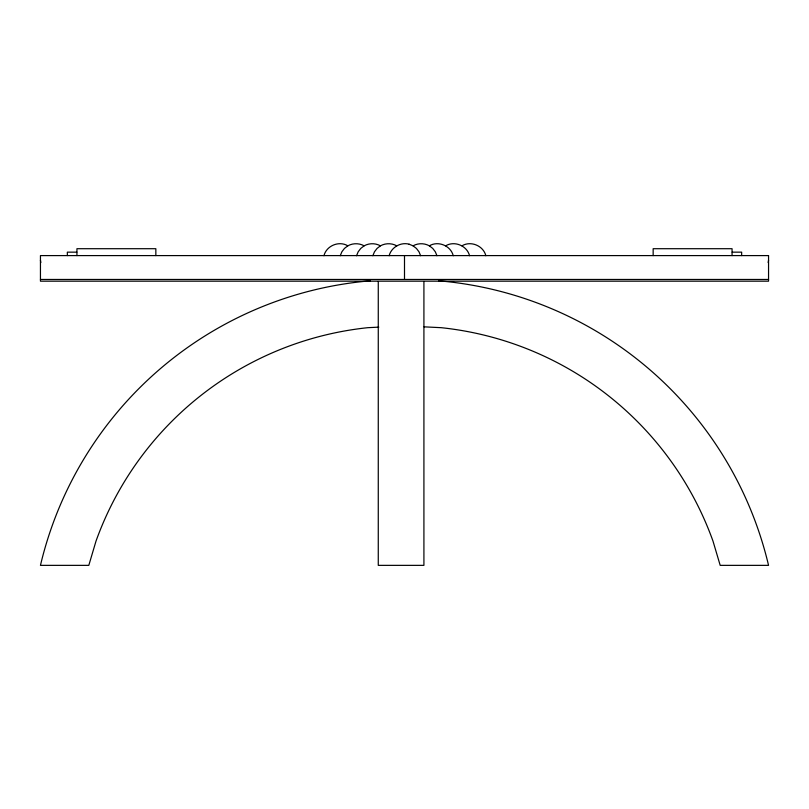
<?xml version="1.0" encoding="UTF-8"?>
<svg xmlns="http://www.w3.org/2000/svg" width="809" height="809" viewBox="0 0 809 809"><rect width="100%" height="100%" fill="white"/><g stroke="black" fill="none" stroke-linecap="round" stroke-linejoin="round"><path stroke-width="1.21" d="M768.166 262.561L768.55 260.185M323.944 255.725C326.432 245.703 339.001 240.495 347.84 245.825C352.866 243.034 359.125 243.034 364.141 245.825C369.167 243.034 375.427 243.034 380.452 245.825C385.468 243.034 391.728 243.034 396.754 245.825M340.245 255.725L341.873 251.791L344.472 248.414L347.84 245.825M356.547 255.725L358.175 251.791L360.774 248.414L364.141 245.825M372.848 255.725L374.476 251.791L377.075 248.414L380.452 245.825M389.129 255.725C391.334 247.271 400.698 241.891 409.121 244.197M409.091 244.197L413.055 245.825C418.071 243.034 424.331 243.034 429.357 245.825C438.195 240.495 450.765 245.703 453.252 255.725M445.658 245.825C454.496 240.495 467.066 245.703 469.554 255.725M461.959 245.825C470.798 240.495 483.367 245.703 485.855 255.725M378.804 327.139L367.792 327.685A324.894 324.894 0 0 0 95.998 541.13L88.808 565.36L40.45 565.36A371.341 371.341 0 0 1 370.451 280.784M76.815 252.155L67.339 252.155L67.359 255.593M732.185 252.155L741.661 252.155L741.641 255.593M40.45 279.459L768.55 279.459M424.078 326.846L441.208 327.685A324.894 324.894 0 0 1 713.002 541.13L720.192 565.36L768.55 565.36A371.341 371.341 0 0 0 438.549 280.784M429.357 245.825L432.724 248.414L435.323 251.791L436.951 255.725M413.025 245.825L416.402 248.414L418.991 251.791L420.619 255.725M40.45 260.185L40.834 262.561M732.064 255.593L732.064 248.707L653.156 248.707L653.156 255.593M423.916 281.502L423.916 565.36L378.268 565.36L378.268 281.502M404.5 255.593L404.5 279.459M155.844 255.593L155.844 248.707L76.936 248.707L76.936 255.593M768.55 255.593L40.45 255.593L40.45 281.178L768.55 281.178L768.55 255.593"/></g></svg>
